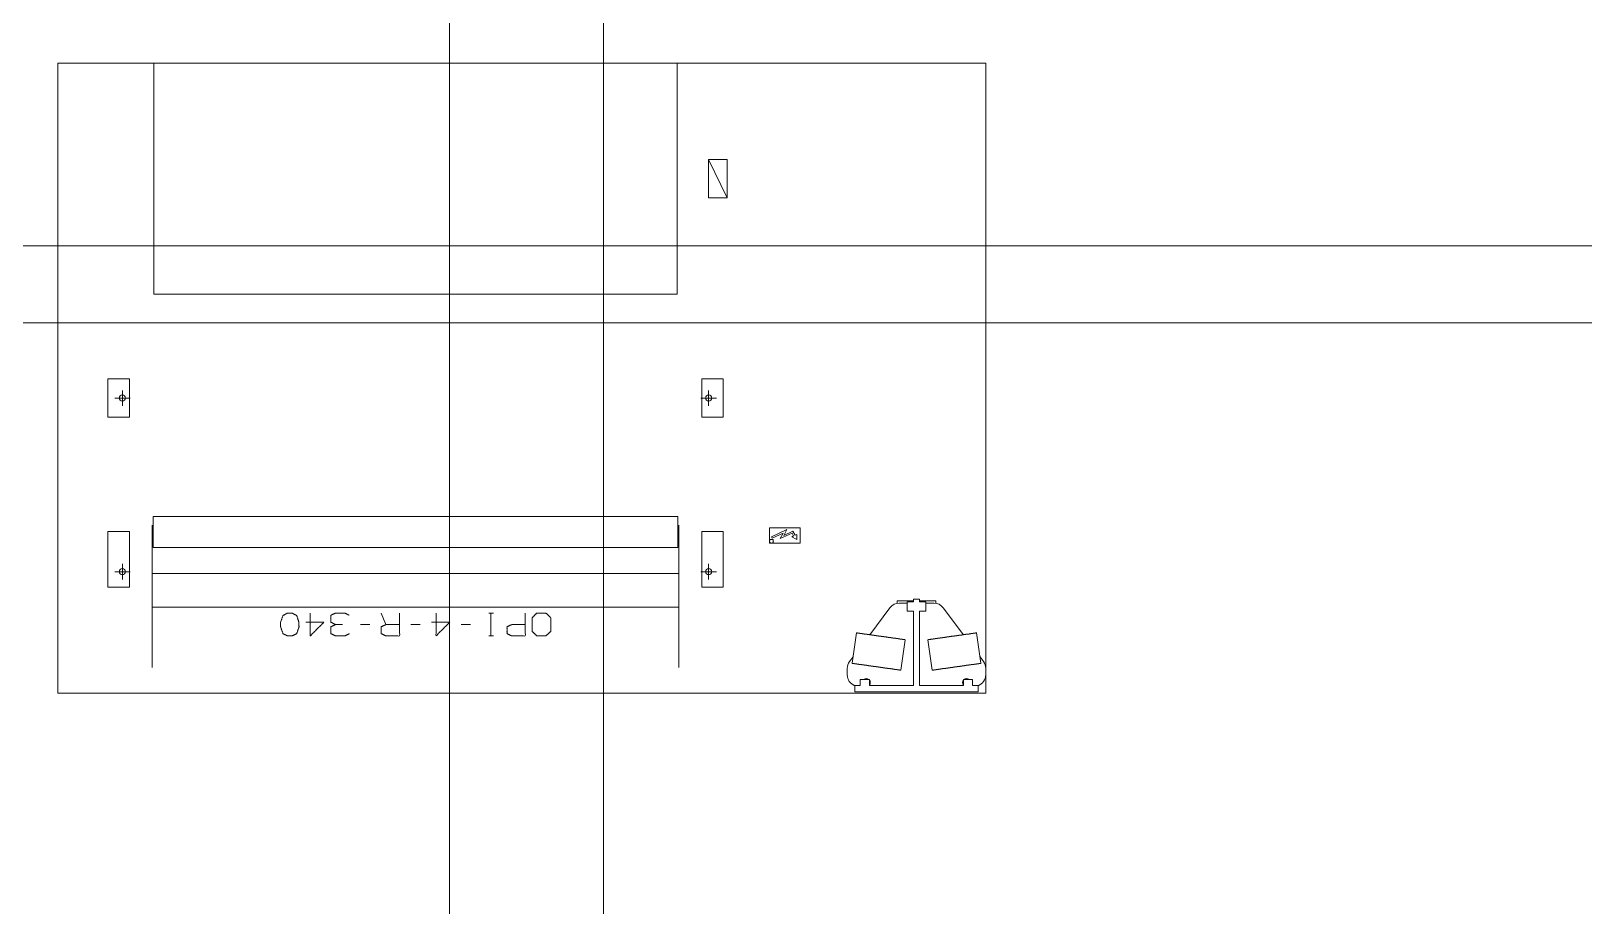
# Model space of a CAD drawing. Header units: millimetres. Extents: x 3056 to 110866, y 16649 to 58349.
# Drawn here: x 21588 to 31676, y 43560 to 49244 of the extents above; entities that cross this region are included whole.
import ezdxf

# ---------------------------------------------------------------- set-up
doc = ezdxf.new("R2010")
doc.units = ezdxf.units.MM
doc.layers.add('1', color=7, linetype='Continuous', true_color=0xffffff)

msp = doc.modelspace()

# ---------------------------------------------------------------- linework, layer by layer
at = {"layer": '1', "color": 143, "linetype": 'Continuous', "lineweight": 13}
for p, q in [((24306, 54363), (24306, 17870)), ((25306, 17870), (25306, 52663)), ((48820, 47849), (3056, 47849)), ((3056, 47349), (48820, 47349))]:
    msp.add_line(p, q, dxfattribs=at)
at = {"layer": '1', "color": 4, "linetype": 'Continuous', "lineweight": 13}
for p, q in [((21762, 44942), (21762, 49035)), ((21762, 44942), (21762, 49035)), ((21762, 49035), (27790, 49035)), ((21762, 49035), (27790, 49035)), ((27790, 49035), (27790, 44942)), ((27790, 49035), (27790, 44942)), ((26110, 48160), (25990, 48410)), ((25990, 48410), (26110, 48410)), ((25990, 48160), (25990, 48410)), ((26110, 48410), (26110, 48160)), ((26110, 48160), (25990, 48160)), ((22386, 47535), (25786, 47535)), ((22088, 46735), (22088, 46985)), ((22088, 46985), (22228, 46985)), ((22182, 46810), (22182, 46910)), ((22228, 46985), (22228, 46735)), ((25945, 46735), (25945, 46985)), ((25945, 46985), (26085, 46985)), ((25990, 46810), (25990, 46910)), ((26085, 46985), (26085, 46735)), ((22232, 46860), (22132, 46860)), ((26040, 46860), (25940, 46860)), ((22228, 46735), (22088, 46735)), ((26085, 46735), (25945, 46735)), ((22382, 46090), (25790, 46090)), ((22382, 45890), (22382, 46090)), ((25790, 46090), (25790, 45890)), ((26385, 45917), (26385, 46017)), ((26385, 46017), (26585, 46017)), ((26399, 45959), (26497, 46005)), ((26497, 46005), (26478, 45968)), ((26585, 46017), (26585, 45917)), ((22088, 45632), (22088, 45992)), ((22088, 45992), (22228, 45992)), ((22228, 45992), (22228, 45632)), ((25945, 45632), (25945, 45992)), ((25945, 45992), (26085, 45992)), ((26085, 45992), (26085, 45632)), ((26385, 45942), (26410, 45942)), ((26585, 45917), (26385, 45917)), ((26399, 45959), (26403, 45950)), ((26403, 45950), (26475, 45983)), ((26410, 45942), (26410, 45917)), ((26475, 45983), (26455, 45947)), ((26532, 45983), (26455, 45947)), ((26478, 45968), (26536, 45996)), ((26542, 45965), (26531, 45959)), ((26531, 45959), (26562, 45940)), ((26532, 45983), (26542, 45965)), ((26536, 45996), (26551, 45969)), ((26562, 45974), (26551, 45969)), ((26562, 45974), (26562, 45940)), ((25790, 45890), (22382, 45890)), ((22232, 45732), (22132, 45732)), ((22182, 45682), (22182, 45782)), ((25796, 45720), (22376, 45720)), ((26040, 45732), (25940, 45732)), ((25990, 45682), (25990, 45782)), ((22228, 45632), (22088, 45632)), ((26085, 45632), (25945, 45632)), ((22376, 45501), (25796, 45501)), ((27168, 45498), (27036, 45322)), ((27215, 45527), (27215, 45543)), ((27320, 45543), (27215, 45543)), ((27228, 45528), (27280, 45528)), ((27280, 45475), (27280, 45535)), ((27320, 45535), (27280, 45535)), ((27320, 45553), (27360, 45553)), ((27320, 45535), (27320, 45553)), ((27360, 45535), (27360, 45553)), ((27465, 45543), (27360, 45543)), ((27360, 45535), (27400, 45535)), ((27400, 45475), (27400, 45535)), ((27400, 45528), (27453, 45528)), ((27465, 45527), (27465, 45543)), ((27645, 45322), (27513, 45498)), ((23863, 45463), (23893, 45388)), ((24592, 45463), (24562, 45463)), ((24576, 45315), (24576, 45463)), ((27320, 45475), (27280, 45475)), ((27320, 44992), (27320, 45475)), ((27360, 45475), (27400, 45475)), ((27360, 44992), (27360, 45475)), ((23729, 45388), (23788, 45388)), ((24056, 45388), (24115, 45388)), ((24383, 45388), (24442, 45388)), ((24592, 45315), (24562, 45315)), ((26950, 45335), (26922, 45137)), ((27759, 45137), (27731, 45335)), ((27239, 45092), (27267, 45290)), ((27414, 45290), (27442, 45092)), ((26890, 45062), (26890, 45103)), ((26928, 45178), (26905, 45148)), ((27775, 45148), (27753, 45178)), ((26975, 44992), (26940, 44992)), ((26940, 44952), (26940, 44992)), ((26975, 44992), (26975, 45032)), ((26975, 45032), (27035, 45032)), ((27035, 44992), (27035, 45032)), ((27320, 44992), (27035, 44992)), ((27645, 44992), (27360, 44992)), ((27645, 44992), (27645, 45032)), ((27645, 45032), (27705, 45032)), ((27705, 44992), (27705, 45032)), ((27740, 44992), (27705, 44992)), ((27740, 44952), (27740, 44992)), ((27790, 44942), (21762, 44942)), ((27790, 44942), (21762, 44942)), ((26940, 44952), (27740, 44952))]:
    msp.add_line(p, q, dxfattribs=at)
for centre, radius in [((22182, 46860), 20), ((25990, 46860), 20), ((26398, 45930), 12.5), ((22182, 45732), 20), ((25990, 45732), 20)]:
    msp.add_circle(centre, radius, dxfattribs=at)
for centre, radius, start, end in [((27228, 45453), 75, 90, 143.1301), ((27453, 45453), 75, 36.8699, 90), ((26965, 45103), 75, 143.1301, 180), ((27715, 45103), 75, 0, 36.8699), ((26965, 45062), 75, 180, 250.5277), ((27015, 45012), 25, 90, 126.8719), ((27015, 45012), 25, 53.1281, 90), ((27015, 45012), 25, 323.1281, 36.8663), ((27665, 45012), 25, 143.1337, 216.8719), ((27665, 45012), 25, 90, 126.8719), ((27665, 45012), 25, 53.1281, 90), ((27715, 45062), 75, 289.4723, 0)]:
    msp.add_arc(centre, radius, start, end, dxfattribs=at)
for points, knots in [([(22386, 49035), (22386, 49035), (22386, 49035), (22386, 49034), (22386, 49034), (22386, 49033), (22386, 49032), (22386, 49031), (22386, 49030), (22386, 49029), (22386, 49027), (22386, 49025), (22386, 49023), (22386, 49021), (22386, 49018), (22386, 49015), (22386, 49012), (22386, 49009), (22386, 49006), (22386, 49002), (22386, 48999), (22386, 48995), (22386, 48991), (22386, 48986), (22386, 48982), (22386, 48977), (22386, 48975), (22386, 48970), (22386, 48964), (22386, 48959), (22386, 48954), (22386, 48948), (22386, 48942), (22386, 48936), (22386, 48930), (22386, 48923), (22386, 48917), (22386, 48910), (22386, 48903), (22386, 48896), (22386, 48888), (22386, 48885), (22386, 48877), (22386, 48869), (22386, 48862), (22386, 48854), (22386, 48845), (22386, 48837), (22386, 48829), (22386, 48820), (22386, 48811), (22386, 48802), (22386, 48793), (22386, 48784), (22386, 48775), (22386, 48765), (22386, 48760), (22386, 48751), (22386, 48741), (22386, 48731), (22386, 48721), (22386, 48716), (22386, 48706), (22386, 48696), (22386, 48685), (22386, 48675), (22386, 48664), (22386, 48653), (22386, 48642), (22386, 48631), (22386, 48620), (22386, 48609), (22386, 48598), (22386, 48587), (22386, 48575), (22386, 48564), (22386, 48558), (22386, 48546), (22386, 48541), (22386, 48529), (22386, 48517), (22386, 48511), (22386, 48499), (22386, 48487), (22386, 48475), (22386, 48463), (22386, 48451), (22386, 48439), (22386, 48427), (22386, 48415), (22386, 48403), (22386, 48390), (22386, 48378), (22386, 48366), (22386, 48353), (22386, 48341), (22386, 48329), (22386, 48316), (22386, 48304), (22386, 48291), (22386, 48285)], [0, 0, 0.000141, 0.00055, 0.001235, 0.002187, 0.003415, 0.004918, 0.005807, 0.007719, 0.008735, 0.011056, 0.013638, 0.016496, 0.019621, 0.023015, 0.026677, 0.0306, 0.034791, 0.03925, 0.043963, 0.048944, 0.054186, 0.059683, 0.06544, 0.071444, 0.077709, 0.080969, 0.087608, 0.094502, 0.101642, 0.109022, 0.116656, 0.124523, 0.13263, 0.140976, 0.149556, 0.158368, 0.167413, 0.176684, 0.186181, 0.195897, 0.200814, 0.210861, 0.221127, 0.231597, 0.242287, 0.25318, 0.264279, 0.275574, 0.287075, 0.298766, 0.310647, 0.322719, 0.334975, 0.347414, 0.360029, 0.366428, 0.379305, 0.39235, 0.405565, 0.418943, 0.425674, 0.439284, 0.453049, 0.46697, 0.481031, 0.495234, 0.509578, 0.524049, 0.538661, 0.553393, 0.568245, 0.583216, 0.598301, 0.613499, 0.628802, 0.636507, 0.651958, 0.659705, 0.675298, 0.690982, 0.698863, 0.714675, 0.730557, 0.746516, 0.762546, 0.778633, 0.79479, 0.810997, 0.82726, 0.843572, 0.85992, 0.87631, 0.892735, 0.909181, 0.925663, 0.942159, 0.958676, 0.9752, 0.991731, 1, 1]), ([(25786, 48285), (25786, 48298), (25786, 48310), (25786, 48322), (25786, 48335), (25786, 48347), (25786, 48360), (25786, 48372), (25786, 48384), (25786, 48396), (25786, 48409), (25786, 48415), (25786, 48427), (25786, 48439), (25786, 48451), (25786, 48463), (25786, 48475), (25786, 48487), (25786, 48499), (25786, 48511), (25786, 48523), (25786, 48535), (25786, 48546), (25786, 48558), (25786, 48569), (25786, 48575), (25786, 48587), (25786, 48592), (25786, 48603), (25786, 48615), (25786, 48626), (25786, 48637), (25786, 48648), (25786, 48658), (25786, 48669), (25786, 48680), (25786, 48690), (25786, 48701), (25786, 48711), (25786, 48721), (25786, 48726), (25786, 48736), (25786, 48746), (25786, 48756), (25786, 48765), (25786, 48770), (25786, 48779), (25786, 48789), (25786, 48798), (25786, 48807), (25786, 48816), (25786, 48824), (25786, 48833), (25786, 48841), (25786, 48849), (25786, 48858), (25786, 48866), (25786, 48873), (25786, 48881), (25786, 48888), (25786, 48896), (25786, 48903), (25786, 48910), (25786, 48917), (25786, 48923), (25786, 48926), (25786, 48933), (25786, 48939), (25786, 48945), (25786, 48951), (25786, 48956), (25786, 48962), (25786, 48964), (25786, 48970), (25786, 48975), (25786, 48979), (25786, 48984), (25786, 48988), (25786, 48993), (25786, 48997), (25786, 49000), (25786, 49004), (25786, 49008), (25786, 49011), (25786, 49014), (25786, 49017), (25786, 49019), (25786, 49022), (25786, 49023), (25786, 49025), (25786, 49027), (25786, 49029), (25786, 49030), (25786, 49032), (25786, 49033), (25786, 49034), (25786, 49034), (25786, 49035), (25786, 49035), (25786, 49035), (25786, 49035)], [0, 0, 0.016538, 0.033069, 0.049586, 0.066096, 0.082585, 0.099045, 0.115485, 0.131896, 0.148265, 0.164598, 0.17274, 0.189003, 0.20521, 0.221367, 0.237454, 0.253484, 0.269443, 0.285325, 0.301137, 0.316856, 0.332498, 0.348042, 0.363493, 0.378846, 0.386501, 0.401699, 0.409241, 0.42427, 0.439185, 0.453973, 0.468642, 0.483183, 0.497598, 0.511871, 0.526003, 0.539987, 0.55383, 0.567525, 0.581057, 0.587788, 0.601081, 0.614211, 0.627179, 0.639971, 0.646279, 0.658802, 0.671156, 0.68332, 0.695293, 0.707083, 0.718675, 0.730077, 0.741274, 0.752267, 0.763054, 0.773638, 0.784009, 0.794162, 0.804103, 0.813819, 0.823316, 0.832587, 0.841632, 0.850444, 0.85479, 0.863257, 0.871484, 0.879471, 0.887225, 0.894725, 0.901992, 0.905498, 0.912392, 0.919031, 0.925423, 0.931554, 0.937439, 0.943069, 0.948438, 0.953546, 0.958394, 0.96298, 0.967305, 0.971362, 0.975158, 0.978678, 0.981938, 0.983504, 0.986362, 0.988944, 0.991265, 0.993304, 0.995082, 0.996585, 0.997813, 0.998293, 0.999111, 0.999654, 0.999929, 1, 1]), ([(22386, 48285), (22386, 48273), (22386, 48260), (22386, 48248), (22386, 48236), (22386, 48230), (22386, 48217), (22386, 48205), (22386, 48193), (22386, 48180), (22386, 48168), (22386, 48156), (22386, 48144), (22386, 48131), (22386, 48119), (22386, 48107), (22386, 48095), (22386, 48083), (22386, 48071), (22386, 48059), (22386, 48048), (22386, 48036), (22386, 48024), (22386, 48013), (22386, 48001), (22386, 47995), (22386, 47984), (22386, 47978), (22386, 47967), (22386, 47956), (22386, 47945), (22386, 47934), (22386, 47928), (22386, 47917), (22386, 47907), (22386, 47896), (22386, 47886), (22386, 47875), (22386, 47865), (22386, 47855), (22386, 47844), (22386, 47839), (22386, 47830), (22386, 47820), (22386, 47810), (22386, 47801), (22386, 47796), (22386, 47787), (22386, 47782), (22386, 47773), (22386, 47764), (22386, 47759), (22386, 47751), (22386, 47742), (22386, 47738), (22386, 47729), (22386, 47721), (22386, 47717), (22386, 47709), (22386, 47701), (22386, 47693), (22386, 47686), (22386, 47679), (22386, 47671), (22386, 47664), (22386, 47657), (22386, 47651), (22386, 47644), (22386, 47638), (22386, 47632), (22386, 47626), (22386, 47620), (22386, 47617), (22386, 47612), (22386, 47609), (22386, 47604), (22386, 47598), (22386, 47594), (22386, 47589), (22386, 47584), (22386, 47580), (22386, 47576), (22386, 47572), (22386, 47570), (22386, 47567), (22386, 47563), (22386, 47560), (22386, 47557), (22386, 47554), (22386, 47551), (22386, 47549), (22386, 47547), (22386, 47545), (22386, 47543), (22386, 47541), (22386, 47540), (22386, 47538), (22386, 47538), (22386, 47537), (22386, 47536), (22386, 47536), (22386, 47536), (22386, 47535), (22386, 47535)], [0, 0, 0.016531, 0.033062, 0.049579, 0.06609, 0.07433, 0.090812, 0.107259, 0.123684, 0.140074, 0.156429, 0.172734, 0.188998, 0.205204, 0.221361, 0.237455, 0.253478, 0.269438, 0.285327, 0.301132, 0.316859, 0.332494, 0.348044, 0.363496, 0.378849, 0.386497, 0.401695, 0.409237, 0.424266, 0.439181, 0.453969, 0.468645, 0.475948, 0.490419, 0.504763, 0.518965, 0.533027, 0.546948, 0.560713, 0.574323, 0.587785, 0.594432, 0.607647, 0.620693, 0.633569, 0.646276, 0.652584, 0.665023, 0.671154, 0.683318, 0.695291, 0.701232, 0.71293, 0.724424, 0.730075, 0.741272, 0.752265, 0.757712, 0.768401, 0.778878, 0.789137, 0.799184, 0.809013, 0.818622, 0.828006, 0.837165, 0.846097, 0.854789, 0.863256, 0.871483, 0.87947, 0.887224, 0.890977, 0.898357, 0.901991, 0.909004, 0.915771, 0.92229, 0.928555, 0.934567, 0.940317, 0.945813, 0.951056, 0.953546, 0.958393, 0.962979, 0.967304, 0.971361, 0.975157, 0.978685, 0.981945, 0.984929, 0.987653, 0.990108, 0.992288, 0.994193, 0.99583, 0.996585, 0.997813, 0.998772, 0.999111, 0.999654, 0.999929, 1, 1]), ([(25786, 47535), (25786, 47535), (25786, 47536), (25786, 47536), (25786, 47537), (25786, 47537), (25786, 47538), (25786, 47540), (25786, 47541), (25786, 47543), (25786, 47545), (25786, 47547), (25786, 47549), (25786, 47550), (25786, 47553), (25786, 47555), (25786, 47558), (25786, 47561), (25786, 47565), (25786, 47568), (25786, 47572), (25786, 47576), (25786, 47580), (25786, 47584), (25786, 47589), (25786, 47594), (25786, 47598), (25786, 47604), (25786, 47609), (25786, 47612), (25786, 47617), (25786, 47623), (25786, 47629), (25786, 47635), (25786, 47641), (25786, 47647), (25786, 47654), (25786, 47661), (25786, 47668), (25786, 47675), (25786, 47679), (25786, 47686), (25786, 47693), (25786, 47701), (25786, 47709), (25786, 47717), (25786, 47721), (25786, 47729), (25786, 47738), (25786, 47746), (25786, 47755), (25786, 47764), (25786, 47773), (25786, 47782), (25786, 47791), (25786, 47801), (25786, 47810), (25786, 47820), (25786, 47830), (25786, 47839), (25786, 47850), (25786, 47855), (25786, 47865), (25786, 47875), (25786, 47880), (25786, 47891), (25786, 47901), (25786, 47912), (25786, 47923), (25786, 47934), (25786, 47945), (25786, 47956), (25786, 47967), (25786, 47978), (25786, 47990), (25786, 48001), (25786, 48007), (25786, 48018), (25786, 48024), (25786, 48036), (25786, 48048), (25786, 48059), (25786, 48065), (25786, 48077), (25786, 48089), (25786, 48101), (25786, 48113), (25786, 48125), (25786, 48137), (25786, 48150), (25786, 48156), (25786, 48168), (25786, 48180), (25786, 48193), (25786, 48205), (25786, 48217), (25786, 48230), (25786, 48242), (25786, 48254), (25786, 48267), (25786, 48279), (25786, 48285)], [0, 0, 0.000141, 0.00055, 0.001228, 0.001707, 0.002801, 0.00417, 0.005807, 0.007712, 0.009892, 0.012347, 0.015071, 0.018055, 0.019622, 0.023015, 0.026677, 0.0306, 0.034791, 0.03925, 0.043963, 0.048944, 0.054187, 0.059683, 0.065433, 0.071445, 0.07771, 0.084229, 0.090996, 0.098009, 0.101643, 0.109023, 0.11665, 0.124524, 0.132631, 0.140977, 0.149557, 0.158369, 0.167415, 0.176686, 0.186182, 0.190987, 0.200816, 0.210863, 0.221122, 0.231599, 0.242288, 0.247735, 0.258728, 0.269925, 0.281327, 0.292919, 0.304709, 0.316682, 0.328846, 0.341193, 0.353724, 0.366431, 0.379307, 0.392353, 0.405568, 0.418946, 0.425677, 0.439287, 0.453052, 0.460009, 0.474, 0.488133, 0.502406, 0.516813, 0.531355, 0.546031, 0.560819, 0.575734, 0.590763, 0.605904, 0.621151, 0.628806, 0.644209, 0.651956, 0.667506, 0.683141, 0.698868, 0.706749, 0.722596, 0.738521, 0.754516, 0.770581, 0.786703, 0.802889, 0.819123, 0.827266, 0.843571, 0.859926, 0.876316, 0.892741, 0.909188, 0.92567, 0.942165, 0.958683, 0.975207, 0.991738, 1, 1]), ([(22376, 46034), (22376, 46032), (22376, 46026), (22376, 46023), (22376, 46017), (22376, 46011), (22376, 46005), (22376, 45999), (22376, 45993), (22376, 45986), (22376, 45979), (22376, 45976), (22376, 45969), (22376, 45962), (22376, 45954), (22376, 45947), (22376, 45939), (22376, 45936), (22376, 45928), (22376, 45920), (22376, 45912), (22376, 45904), (22376, 45896), (22376, 45887), (22376, 45879), (22376, 45870), (22376, 45861), (22376, 45857), (22376, 45848), (22376, 45839), (22376, 45830), (22376, 45821), (22376, 45816), (22376, 45807), (22376, 45803), (22376, 45793), (22376, 45784), (22376, 45774), (22376, 45765), (22376, 45755), (22376, 45745), (22376, 45735), (22376, 45726), (22376, 45716), (22376, 45706), (22376, 45696), (22376, 45686), (22376, 45681), (22376, 45671), (22376, 45661), (22376, 45656), (22376, 45646), (22376, 45635), (22376, 45625), (22376, 45615), (22376, 45610)], [0, 0, 0.006424, 0.019473, 0.026097, 0.039744, 0.05379, 0.068223, 0.08303, 0.098224, 0.113779, 0.129709, 0.137855, 0.154309, 0.171112, 0.188252, 0.205728, 0.223542, 0.232523, 0.250798, 0.269385, 0.288272, 0.307457, 0.326917, 0.346652, 0.366661, 0.386932, 0.407452, 0.417831, 0.438713, 0.45982, 0.481151, 0.502707, 0.513522, 0.535377, 0.546392, 0.568522, 0.590839, 0.613305, 0.635946, 0.658725, 0.681653, 0.704705, 0.727883, 0.751173, 0.774562, 0.798039, 0.821603, 0.833404, 0.85708, 0.880807, 0.892695, 0.916496, 0.940335, 0.964186, 0.988062, 1, 1]), ([(25796, 45110), (25796, 45110), (25796, 45110), (25796, 45111), (25796, 45111), (25796, 45112), (25796, 45113), (25796, 45114), (25796, 45116), (25796, 45117), (25796, 45119), (25796, 45121), (25796, 45124), (25796, 45126), (25796, 45129), (25796, 45130), (25796, 45133), (25796, 45136), (25796, 45139), (25796, 45143), (25796, 45146), (25796, 45150), (25796, 45154), (25796, 45159), (25796, 45163), (25796, 45168), (25796, 45172), (25796, 45177), (25796, 45183), (25796, 45188), (25796, 45193), (25796, 45199), (25796, 45205), (25796, 45211), (25796, 45214), (25796, 45220), (25796, 45227), (25796, 45233), (25796, 45240), (25796, 45243), (25796, 45250), (25796, 45257), (25796, 45264), (25796, 45272), (25796, 45279), (25796, 45287), (25796, 45295), (25796, 45303), (25796, 45311), (25796, 45319), (25796, 45327), (25796, 45335), (25796, 45340), (25796, 45348), (25796, 45357), (25796, 45366), (25796, 45374), (25796, 45383), (25796, 45392), (25796, 45402), (25796, 45411), (25796, 45420), (25796, 45429), (25796, 45439), (25796, 45448), (25796, 45458), (25796, 45468), (25796, 45477), (25796, 45487), (25796, 45497), (25796, 45502), (25796, 45512), (25796, 45522), (25796, 45532), (25796, 45541), (25796, 45551), (25796, 45562), (25796, 45572), (25796, 45582), (25796, 45592), (25796, 45602), (25796, 45612), (25796, 45622), (25796, 45632), (25796, 45642), (25796, 45652), (25796, 45662), (25796, 45672), (25796, 45682), (25796, 45687), (25796, 45697), (25796, 45707), (25796, 45712), (25796, 45722), (25796, 45732), (25796, 45742), (25796, 45751), (25796, 45761), (25796, 45771), (25796, 45780), (25796, 45789), (25796, 45799), (25796, 45808), (25796, 45813), (25796, 45822), (25796, 45831), (25796, 45840), (25796, 45849), (25796, 45858), (25796, 45867), (25796, 45875), (25796, 45879), (25796, 45888), (25796, 45896), (25796, 45904), (25796, 45913), (25796, 45917), (25796, 45924), (25796, 45932), (25796, 45940), (25796, 45947), (25796, 45955), (25796, 45962), (25796, 45969), (25796, 45973), (25796, 45979), (25796, 45986), (25796, 45993), (25796, 45999), (25796, 46005), (25796, 46012), (25796, 46015), (25796, 46020), (25796, 46026), (25796, 46029), (25796, 46034)], [0, 0, 0.000052, 0.000275, 0.000716, 0.001374, 0.002256, 0.003355, 0.004672, 0.006213, 0.00797, 0.00994, 0.012133, 0.014538, 0.017155, 0.019989, 0.021455, 0.02461, 0.027971, 0.031538, 0.035317, 0.039302, 0.043488, 0.047879, 0.052472, 0.057264, 0.062251, 0.067433, 0.07281, 0.078375, 0.08413, 0.090073, 0.096194, 0.102504, 0.108986, 0.112318, 0.119063, 0.125986, 0.133074, 0.140329, 0.143999, 0.151494, 0.159155, 0.166965, 0.174936, 0.183049, 0.191306, 0.199711, 0.208254, 0.216929, 0.225741, 0.234679, 0.243743, 0.248335, 0.257577, 0.266933, 0.276403, 0.285983, 0.295665, 0.305445, 0.315322, 0.325296, 0.335351, 0.345491, 0.355712, 0.366007, 0.376376, 0.386815, 0.39731, 0.407868, 0.418478, 0.423792, 0.434476, 0.445207, 0.455971, 0.466776, 0.477603, 0.488465, 0.499344, 0.510241, 0.521148, 0.532062, 0.542981, 0.5539, 0.564814, 0.575721, 0.586612, 0.597485, 0.60833, 0.619152, 0.624546, 0.635316, 0.646052, 0.651405, 0.662073, 0.672694, 0.683258, 0.693765, 0.704209, 0.714584, 0.724897, 0.735129, 0.74528, 0.755352, 0.760339, 0.770279, 0.780122, 0.789868, 0.79951, 0.809049, 0.81848, 0.827801, 0.832428, 0.841572, 0.85059, 0.859482, 0.868243, 0.87256, 0.88112, 0.889543, 0.897822, 0.905959, 0.913946, 0.921779, 0.929458, 0.93326, 0.940698, 0.947981, 0.955092, 0.962032, 0.968806, 0.975408, 0.978614, 0.984947, 0.991096, 0.994125, 1, 1]), ([(22376, 45610), (22376, 45600), (22376, 45590), (22376, 45580), (22376, 45569), (22376, 45559), (22376, 45549), (22376, 45539), (22376, 45529), (22376, 45519), (22376, 45509), (22376, 45499), (22376, 45489), (22376, 45479), (22376, 45469), (22376, 45459), (22376, 45455), (22376, 45445), (22376, 45435), (22376, 45431), (22376, 45421), (22376, 45412), (22376, 45402), (22376, 45393), (22376, 45384), (22376, 45375), (22376, 45366), (22376, 45357), (22376, 45348), (22376, 45340), (22376, 45331), (22376, 45323), (22376, 45315), (22376, 45306), (22376, 45298), (22376, 45290), (22376, 45283), (22376, 45275), (22376, 45268), (22376, 45260), (22376, 45253), (22376, 45246), (22376, 45239), (22376, 45232), (22376, 45226), (22376, 45219), (22376, 45213), (22376, 45207), (22376, 45201), (22376, 45195), (22376, 45189), (22376, 45187), (22376, 45181), (22376, 45176), (22376, 45171), (22376, 45166), (22376, 45162), (22376, 45157), (22376, 45153), (22376, 45149), (22376, 45147), (22376, 45143), (22376, 45140), (22376, 45136), (22376, 45133), (22376, 45130), (22376, 45128), (22376, 45125), (22376, 45123), (22376, 45120), (22376, 45119), (22376, 45118), (22376, 45116), (22376, 45115), (22376, 45113), (22376, 45112), (22376, 45111), (22376, 45111), (22376, 45111), (22376, 45110), (22376, 45110)], [0, 0, 0.020405, 0.040788, 0.061161, 0.081513, 0.101822, 0.1221, 0.142314, 0.162476, 0.182573, 0.202587, 0.222526, 0.242359, 0.262107, 0.281739, 0.301245, 0.310939, 0.330264, 0.349452, 0.359009, 0.377974, 0.396781, 0.415418, 0.433886, 0.452174, 0.470271, 0.488178, 0.505884, 0.523368, 0.54064, 0.55769, 0.574507, 0.59108, 0.60741, 0.623497, 0.639309, 0.654866, 0.670149, 0.685145, 0.699856, 0.714281, 0.72841, 0.742242, 0.755757, 0.768955, 0.781835, 0.794387, 0.80661, 0.818506, 0.830052, 0.84126, 0.846679, 0.857358, 0.867676, 0.877635, 0.887234, 0.896452, 0.9053, 0.913777, 0.921874, 0.925821, 0.933335, 0.940469, 0.94721, 0.95355, 0.959498, 0.965043, 0.970187, 0.974928, 0.979267, 0.981236, 0.984961, 0.988274, 0.991173, 0.993661, 0.995745, 0.997407, 0.998127, 0.999174, 0.999799, 1, 1]), ([(23254, 45463), (23225, 45447), (23209, 45404), (23209, 45374), (23225, 45329), (23254, 45315), (23284, 45315), (23314, 45329), (23329, 45374), (23328, 45404), (23314, 45447), (23284, 45463), (23254, 45463)], [0, 0, 0.076275, 0.181893, 0.249383, 0.358351, 0.433033, 0.500523, 0.575206, 0.684173, 0.751757, 0.856235, 0.93251, 1, 1]), ([(23373, 45404), (23491, 45404), (23402, 45315), (23402, 45463)], [0, 0, 0.302054, 0.622428, 1, 1]), ([(23655, 45449), (23627, 45463), (23566, 45463), (23536, 45449), (23536, 45404), (23566, 45388), (23611, 45388)], [0, 0, 0.126083, 0.370408, 0.502128, 0.683809, 0.818319, 1, 1]), ([(23982, 45463), (23982, 45315), (23893, 45315), (23863, 45329), (23863, 45374), (23893, 45388), (23982, 45388)], [0, 0, 0.339226, 0.542761, 0.617834, 0.721388, 0.796465, 1, 1]), ([(24190, 45404), (24309, 45404), (24219, 45315), (24219, 45463)], [0, 0, 0.302057, 0.622432, 1, 1]), ([(24799, 45463), (24799, 45315), (24710, 45315), (24680, 45329), (24680, 45374), (24711, 45388), (24799, 45388)], [0, 0, 0.339338, 0.542945, 0.618037, 0.721625, 0.799967, 1, 1]), ([(24933, 45463), (24873, 45463), (24844, 45433), (24844, 45344), (24873, 45315), (24933, 45315), (24964, 45344), (24964, 45433), (24933, 45463)], [0, 0, 0.127127, 0.21702, 0.407714, 0.497606, 0.624734, 0.71702, 0.907714, 1, 1]), ([(23566, 45388), (23536, 45374), (23536, 45329), (23566, 45315), (23627, 45315), (23656, 45329)], [0, 0, 0.16041, 0.381662, 0.542062, 0.839601, 1, 1]), ([(26950, 45335), (26950, 45335), (26950, 45335), (26950, 45335), (26951, 45334), (26951, 45334), (26952, 45334), (26953, 45334), (26955, 45334), (26956, 45334), (26957, 45334), (26958, 45333), (26960, 45333), (26961, 45333), (26962, 45333), (26964, 45333), (26965, 45332), (26966, 45332), (26968, 45332), (26969, 45332), (26970, 45332), (26972, 45331), (26973, 45331), (26975, 45331), (26976, 45331), (26978, 45331), (26981, 45330), (26985, 45330), (26988, 45329), (26990, 45329), (26994, 45328), (26996, 45328), (27000, 45327), (27004, 45327), (27007, 45327), (27009, 45326), (27011, 45326), (27013, 45326), (27018, 45325), (27020, 45325), (27022, 45324), (27025, 45324), (27027, 45324), (27030, 45323), (27032, 45323), (27035, 45323), (27037, 45322), (27042, 45322), (27045, 45321), (27047, 45321), (27053, 45320), (27058, 45319), (27061, 45319), (27063, 45319), (27066, 45318), (27069, 45318), (27074, 45317), (27080, 45316), (27086, 45315), (27088, 45315), (27094, 45314), (27097, 45314), (27102, 45313), (27105, 45313), (27111, 45312), (27117, 45311), (27119, 45311), (27125, 45310), (27128, 45310), (27131, 45309), (27136, 45308), (27139, 45308), (27142, 45308), (27147, 45307), (27150, 45306), (27153, 45306), (27158, 45305), (27161, 45305), (27163, 45305), (27169, 45304), (27174, 45303), (27176, 45303), (27179, 45302), (27182, 45302), (27184, 45302), (27187, 45301), (27189, 45301), (27194, 45300), (27196, 45300), (27198, 45300), (27201, 45299), (27203, 45299), (27205, 45299), (27208, 45298), (27210, 45298), (27212, 45298), (27216, 45297), (27220, 45297), (27222, 45296), (27224, 45296), (27228, 45295), (27231, 45295), (27235, 45294), (27238, 45294), (27241, 45294), (27243, 45293), (27244, 45293), (27247, 45293), (27250, 45292), (27252, 45292), (27255, 45292), (27256, 45292), (27257, 45291), (27258, 45291), (27259, 45291), (27260, 45291), (27262, 45291), (27262, 45291), (27263, 45291), (27264, 45290), (27264, 45290), (27265, 45290), (27265, 45290), (27266, 45290), (27266, 45290), (27266, 45290), (27266, 45290), (27266, 45290), (27267, 45290), (27267, 45290)], [0, 0, 0.000316, 0.000792, 0.001276, 0.002864, 0.005091, 0.007947, 0.01143, 0.015529, 0.020255, 0.02292, 0.025591, 0.031527, 0.034791, 0.038057, 0.045187, 0.049035, 0.052886, 0.057027, 0.061159, 0.065577, 0.069994, 0.074685, 0.07937, 0.084328, 0.089289, 0.099726, 0.11068, 0.122126, 0.12809, 0.140254, 0.146449, 0.15929, 0.172566, 0.179422, 0.186267, 0.193316, 0.200362, 0.21484, 0.222262, 0.229678, 0.237276, 0.244863, 0.252622, 0.260378, 0.268286, 0.276191, 0.29229, 0.300471, 0.308654, 0.325269, 0.342103, 0.35062, 0.359135, 0.367744, 0.376344, 0.393718, 0.41122, 0.428845, 0.437695, 0.455439, 0.464329, 0.482155, 0.491075, 0.508925, 0.526759, 0.535668, 0.553445, 0.562303, 0.571154, 0.588779, 0.59753, 0.606279, 0.623654, 0.632263, 0.640862, 0.657897, 0.666311, 0.674728, 0.691344, 0.707709, 0.715759, 0.723806, 0.731714, 0.73962, 0.747378, 0.755134, 0.770322, 0.777735, 0.785159, 0.792398, 0.799635, 0.806684, 0.81373, 0.820586, 0.827431, 0.840707, 0.853548, 0.859752, 0.865949, 0.877871, 0.889318, 0.900272, 0.910709, 0.920629, 0.925312, 0.930006, 0.938839, 0.947114, 0.95481, 0.961941, 0.965207, 0.96847, 0.974407, 0.97708, 0.979742, 0.984469, 0.986522, 0.988569, 0.990313, 0.99205, 0.994906, 0.996024, 0.997136, 0.997928, 0.998721, 0.999206, 0.999681, 0.999839, 1, 1]), ([(27414, 45290), (27414, 45290), (27414, 45290), (27415, 45290), (27415, 45290), (27415, 45290), (27416, 45290), (27416, 45290), (27417, 45290), (27417, 45290), (27418, 45291), (27419, 45291), (27419, 45291), (27421, 45291), (27422, 45291), (27422, 45291), (27424, 45291), (27425, 45292), (27426, 45292), (27429, 45292), (27431, 45292), (27434, 45293), (27437, 45293), (27438, 45293), (27440, 45294), (27443, 45294), (27446, 45294), (27449, 45295), (27451, 45295), (27455, 45296), (27457, 45296), (27459, 45296), (27461, 45297), (27465, 45297), (27469, 45298), (27471, 45298), (27473, 45298), (27476, 45299), (27478, 45299), (27480, 45299), (27482, 45300), (27485, 45300), (27487, 45300), (27492, 45301), (27494, 45301), (27497, 45302), (27499, 45302), (27502, 45302), (27504, 45303), (27507, 45303), (27512, 45304), (27517, 45305), (27520, 45305), (27523, 45305), (27528, 45306), (27531, 45306), (27534, 45307), (27539, 45308), (27542, 45308), (27545, 45308), (27550, 45309), (27553, 45310), (27556, 45310), (27562, 45311), (27567, 45312), (27570, 45312), (27576, 45313), (27578, 45313), (27584, 45314), (27587, 45314), (27593, 45315), (27595, 45315), (27601, 45316), (27606, 45317), (27612, 45318), (27615, 45318), (27617, 45319), (27620, 45319), (27623, 45319), (27628, 45320), (27631, 45320), (27636, 45321), (27639, 45322), (27644, 45322), (27646, 45323), (27649, 45323), (27651, 45323), (27654, 45324), (27656, 45324), (27658, 45324), (27661, 45325), (27663, 45325), (27668, 45326), (27670, 45326), (27672, 45326), (27674, 45327), (27677, 45327), (27681, 45327), (27685, 45328), (27689, 45329), (27691, 45329), (27693, 45329), (27696, 45330), (27700, 45330), (27703, 45331), (27705, 45331), (27706, 45331), (27708, 45331), (27710, 45332), (27712, 45332), (27713, 45332), (27714, 45332), (27716, 45332), (27717, 45333), (27719, 45333), (27720, 45333), (27721, 45333), (27723, 45333), (27724, 45334), (27725, 45334), (27726, 45334), (27728, 45334), (27729, 45334), (27730, 45334), (27730, 45334), (27731, 45334), (27731, 45335), (27731, 45335), (27731, 45335)], [0, 0, 0.000169, 0.000327, 0.001278, 0.002072, 0.002872, 0.003984, 0.005094, 0.007949, 0.009687, 0.011431, 0.013486, 0.01554, 0.020258, 0.022928, 0.025593, 0.03153, 0.034793, 0.038067, 0.04519, 0.052894, 0.061161, 0.069994, 0.074688, 0.079379, 0.089291, 0.099737, 0.110682, 0.11641, 0.12809, 0.134059, 0.140256, 0.146451, 0.159293, 0.172577, 0.179422, 0.18627, 0.193316, 0.200365, 0.207601, 0.214841, 0.222265, 0.229686, 0.244866, 0.252622, 0.26038, 0.268286, 0.276194, 0.284241, 0.292299, 0.308664, 0.325272, 0.333689, 0.342103, 0.359137, 0.367745, 0.376354, 0.393721, 0.40247, 0.411229, 0.428846, 0.437705, 0.446555, 0.464332, 0.482158, 0.491083, 0.508925, 0.517853, 0.535671, 0.544561, 0.562305, 0.571163, 0.58878, 0.60629, 0.623656, 0.632264, 0.640873, 0.649388, 0.657905, 0.674739, 0.683038, 0.699529, 0.70771, 0.723809, 0.731722, 0.73963, 0.747386, 0.755137, 0.762732, 0.770322, 0.777746, 0.78516, 0.799638, 0.806692, 0.813741, 0.820586, 0.827434, 0.84071, 0.853559, 0.865949, 0.87191, 0.877882, 0.88932, 0.900274, 0.910711, 0.915672, 0.92063, 0.925323, 0.934423, 0.938841, 0.942981, 0.947114, 0.950965, 0.954821, 0.961943, 0.965209, 0.968481, 0.974418, 0.97708, 0.979753, 0.984471, 0.988578, 0.992061, 0.994917, 0.997136, 0.99793, 0.998732, 0.999684, 1, 1]), ([(26922, 45137), (26922, 45137), (26922, 45137), (26922, 45136), (26923, 45136), (26923, 45136), (26923, 45136), (26923, 45136), (26924, 45136), (26925, 45136), (26925, 45136), (26926, 45136), (26927, 45136), (26928, 45136), (26930, 45135), (26932, 45135), (26933, 45135), (26934, 45135), (26936, 45135), (26937, 45134), (26939, 45134), (26941, 45134), (26944, 45133), (26946, 45133), (26947, 45133), (26950, 45133), (26952, 45132), (26953, 45132), (26955, 45132), (26959, 45131), (26961, 45131), (26964, 45131), (26966, 45130), (26968, 45130), (26972, 45129), (26974, 45129), (26977, 45129), (26981, 45128), (26985, 45128), (26990, 45127), (26992, 45127), (26995, 45126), (26999, 45126), (27004, 45125), (27009, 45124), (27012, 45124), (27014, 45124), (27020, 45123), (27025, 45122), (27028, 45122), (27030, 45121), (27036, 45121), (27041, 45120), (27044, 45119), (27047, 45119), (27049, 45119), (27052, 45118), (27058, 45117), (27061, 45117), (27063, 45117), (27069, 45116), (27075, 45115), (27077, 45115), (27083, 45114), (27089, 45113), (27092, 45113), (27097, 45112), (27100, 45111), (27103, 45111), (27108, 45110), (27114, 45110), (27119, 45109), (27122, 45108), (27125, 45108), (27128, 45108), (27130, 45107), (27136, 45106), (27141, 45106), (27144, 45105), (27146, 45105), (27151, 45104), (27154, 45104), (27156, 45104), (27161, 45103), (27166, 45102), (27168, 45102), (27171, 45102), (27175, 45101), (27177, 45101), (27180, 45100), (27182, 45100), (27184, 45100), (27188, 45099), (27192, 45099), (27196, 45098), (27200, 45097), (27202, 45097), (27205, 45097), (27209, 45096), (27210, 45096), (27212, 45096), (27215, 45095), (27217, 45095), (27219, 45095), (27222, 45094), (27223, 45094), (27224, 45094), (27227, 45094), (27228, 45094), (27229, 45093), (27231, 45093), (27231, 45093), (27232, 45093), (27234, 45093), (27235, 45093), (27236, 45092), (27236, 45092), (27237, 45092), (27237, 45092), (27238, 45092), (27238, 45092), (27238, 45092), (27238, 45092), (27239, 45092), (27239, 45092)], [0, 0, 0.000158, 0.000319, 0.00127, 0.002072, 0.002864, 0.003976, 0.005086, 0.007941, 0.009687, 0.011422, 0.013478, 0.015531, 0.020258, 0.025583, 0.031528, 0.034793, 0.038057, 0.045187, 0.049038, 0.052886, 0.061161, 0.069994, 0.074688, 0.079371, 0.089291, 0.09451, 0.099726, 0.105205, 0.116402, 0.122129, 0.134051, 0.140246, 0.146451, 0.159293, 0.165931, 0.172567, 0.18627, 0.200362, 0.214841, 0.222256, 0.229678, 0.244866, 0.260378, 0.276194, 0.284241, 0.292291, 0.308656, 0.325272, 0.333686, 0.342103, 0.359137, 0.376344, 0.385029, 0.393721, 0.40247, 0.411221, 0.428837, 0.437697, 0.446555, 0.464332, 0.482149, 0.491075, 0.508925, 0.52676, 0.535668, 0.553445, 0.562305, 0.571155, 0.588771, 0.606282, 0.623656, 0.632255, 0.640865, 0.64938, 0.657897, 0.67473, 0.691338, 0.699527, 0.707709, 0.723808, 0.731714, 0.739622, 0.755134, 0.770322, 0.777738, 0.785159, 0.799638, 0.806684, 0.813733, 0.820578, 0.827425, 0.84071, 0.853551, 0.865949, 0.877871, 0.883601, 0.894797, 0.905493, 0.910711, 0.915669, 0.925315, 0.930006, 0.938839, 0.947114, 0.950964, 0.954813, 0.961935, 0.965207, 0.968472, 0.974409, 0.97708, 0.979745, 0.984471, 0.988569, 0.990315, 0.99205, 0.994906, 0.996018, 0.997136, 0.99793, 0.998721, 0.9992, 0.999684, 1, 1]), ([(27442, 45092), (27442, 45092), (27442, 45092), (27443, 45092), (27443, 45092), (27443, 45092), (27443, 45092), (27444, 45092), (27445, 45092), (27445, 45092), (27446, 45093), (27447, 45093), (27449, 45093), (27449, 45093), (27450, 45093), (27452, 45093), (27453, 45094), (27454, 45094), (27457, 45094), (27458, 45094), (27459, 45094), (27462, 45095), (27464, 45095), (27466, 45095), (27469, 45096), (27471, 45096), (27474, 45096), (27477, 45097), (27479, 45097), (27481, 45097), (27485, 45098), (27489, 45099), (27493, 45099), (27497, 45100), (27499, 45100), (27501, 45100), (27503, 45101), (27506, 45101), (27510, 45102), (27513, 45102), (27515, 45102), (27520, 45103), (27525, 45104), (27527, 45104), (27530, 45104), (27535, 45105), (27537, 45105), (27540, 45106), (27545, 45106), (27551, 45107), (27553, 45108), (27556, 45108), (27559, 45108), (27561, 45109), (27567, 45110), (27573, 45110), (27578, 45111), (27581, 45111), (27584, 45112), (27589, 45113), (27595, 45113), (27601, 45114), (27606, 45115), (27612, 45116), (27618, 45117), (27620, 45117), (27623, 45117), (27629, 45118), (27632, 45119), (27634, 45119), (27637, 45119), (27640, 45120), (27645, 45121), (27651, 45121), (27653, 45122), (27656, 45122), (27661, 45123), (27666, 45124), (27669, 45124), (27672, 45124), (27677, 45125), (27681, 45126), (27686, 45126), (27689, 45127), (27691, 45127), (27696, 45128), (27700, 45128), (27704, 45129), (27707, 45129), (27709, 45129), (27713, 45130), (27715, 45130), (27718, 45131), (27720, 45131), (27724, 45132), (27726, 45132), (27727, 45132), (27729, 45132), (27731, 45133), (27734, 45133), (27735, 45133), (27737, 45133), (27740, 45134), (27742, 45134), (27744, 45134), (27745, 45135), (27747, 45135), (27748, 45135), (27749, 45135), (27751, 45135), (27753, 45136), (27754, 45136), (27755, 45136), (27755, 45136), (27756, 45136), (27757, 45136), (27757, 45136), (27758, 45136), (27758, 45136), (27758, 45136), (27759, 45136), (27759, 45137), (27759, 45137), (27759, 45137)], [0, 0, 0.000316, 0.000792, 0.00127, 0.002062, 0.002864, 0.003974, 0.005086, 0.007941, 0.009685, 0.011423, 0.015529, 0.020247, 0.02292, 0.025583, 0.03152, 0.034794, 0.038057, 0.04518, 0.049036, 0.052886, 0.061162, 0.069987, 0.074678, 0.084332, 0.08929, 0.099727, 0.110673, 0.1164, 0.122122, 0.134052, 0.146442, 0.159292, 0.172568, 0.179416, 0.186261, 0.193309, 0.200356, 0.214834, 0.222256, 0.22968, 0.244868, 0.260372, 0.26828, 0.276186, 0.292293, 0.300476, 0.308656, 0.325264, 0.342098, 0.350615, 0.35913, 0.367739, 0.376347, 0.393713, 0.411224, 0.428841, 0.437698, 0.44655, 0.464327, 0.482153, 0.499996, 0.517847, 0.535673, 0.55345, 0.562299, 0.571159, 0.588776, 0.597527, 0.606284, 0.614967, 0.623653, 0.640868, 0.657902, 0.666319, 0.674733, 0.691341, 0.707707, 0.715756, 0.723812, 0.739628, 0.755132, 0.77032, 0.777742, 0.785166, 0.799644, 0.813737, 0.827432, 0.834068, 0.840706, 0.853555, 0.859753, 0.871909, 0.877878, 0.889325, 0.894794, 0.900273, 0.905489, 0.910708, 0.920629, 0.92532, 0.930013, 0.938838, 0.947114, 0.95097, 0.95482, 0.961943, 0.965206, 0.96848, 0.974417, 0.97975, 0.984468, 0.986522, 0.988577, 0.990313, 0.992059, 0.994914, 0.996024, 0.997136, 0.997936, 0.99873, 0.999681, 0.999842, 1, 1])]:
    msp.add_open_spline(points, degree=1, knots=knots, dxfattribs=at)

doc.saveas('drawing.dxf')
